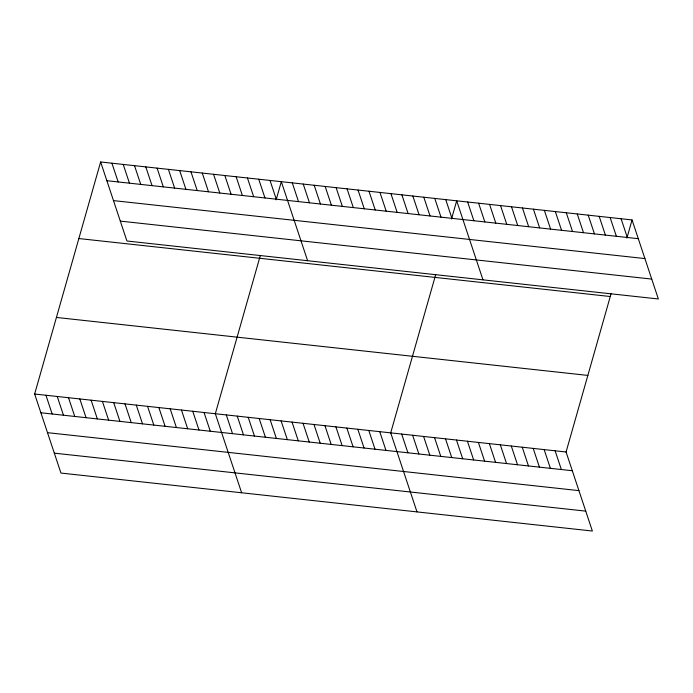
<?xml version="1.0" encoding="UTF-8"?>
<svg xmlns="http://www.w3.org/2000/svg" width="693" height="693" viewBox="0 0 693 693"><rect width="100%" height="100%" fill="white"/><g stroke="black" fill="none" stroke-linecap="round" stroke-linejoin="round"><path stroke-width="1.04" d="M611.096 293.641L566.077 451.992L592.368 531.029L60.941 473.059L34.65 394.022L100.632 161.971L632.059 219.941L658.35 298.978L126.923 241.008L100.632 161.971M260.36 255.388L215.332 413.73L241.632 492.775M276.143 199.861L281.315 181.679L307.605 260.715M435.732 274.515L390.705 432.865L416.995 511.902M451.515 218.997L456.687 200.805L482.978 279.851M626.888 238.123L632.059 219.941M106.861 180.708L638.288 238.678M113.479 200.606L644.906 258.576M120.305 221.11L651.732 279.08M78.855 238.548L610.282 296.517M56.419 317.446L587.855 375.415M34.65 394.022L566.077 451.992M40.887 412.759L572.314 470.729M47.505 432.657L578.932 490.627M54.323 453.161L585.75 511.131M621.093 218.745L627.33 237.482M610.135 217.55L616.372 236.287M599.176 216.346L605.405 235.092M588.21 215.151L594.447 233.896M577.252 213.955L583.489 232.692M566.294 212.76L572.522 231.497M555.336 211.564L561.564 230.301M544.369 210.369L550.606 229.106M533.411 209.173L539.648 227.91M522.453 207.978L528.681 226.715M511.486 206.783L517.723 225.52M500.528 205.587L506.765 224.324M489.57 204.392L495.798 223.129M478.603 203.196L484.84 221.933M555.119 450.796L561.347 469.533M467.645 202.001L473.882 220.738M544.152 449.601L550.389 468.338M533.194 448.406L539.431 467.143M445.729 199.61L451.957 218.347M522.236 447.21L528.464 465.947M434.762 198.415L440.999 217.152M511.278 446.015L517.506 464.752M423.804 197.219L430.032 215.956M500.311 444.819L506.548 463.556M412.846 196.024L419.074 214.761M489.353 443.624L495.582 462.361M401.879 194.828L408.116 213.565M478.395 442.429L484.624 461.166M390.921 193.633L397.158 212.37M467.428 441.233L473.665 459.97M379.963 192.437L386.192 211.174M456.47 440.038L462.707 458.775M368.997 191.242L375.234 209.979M445.512 438.842L451.741 457.579M358.038 190.047L364.275 208.784M434.546 437.647L440.783 456.384M347.08 188.851L353.309 207.588M423.588 436.451L429.825 455.188M336.122 187.656L342.351 206.393M412.63 435.256L418.858 453.993M325.156 186.46L331.393 205.197M401.663 434.061L407.9 452.798M314.198 185.265L320.426 204.002M303.239 184.069L309.468 202.806M379.747 431.67L385.975 450.407M292.273 182.874L298.51 201.611M368.789 430.474L375.017 449.211M357.822 429.27L364.059 448.016M270.019 180.449L276.256 199.186M346.864 428.075L353.101 446.82M258.732 179.218L264.96 197.955M335.906 426.879L342.134 445.616M247.436 177.98L253.673 196.717M324.939 425.684L331.176 444.421M236.14 176.75L242.377 195.487M313.981 424.488L320.218 443.225M224.853 175.52L231.081 194.257M303.023 423.293L309.251 442.03M213.557 174.289L219.794 193.026M292.056 422.098L298.293 440.835M202.261 173.059L208.498 191.796M281.098 420.902L287.335 439.639M190.973 171.821L197.202 190.558M270.14 419.707L276.368 438.444M179.678 170.591L185.915 189.328M259.182 418.511L265.41 437.248M168.39 169.361L174.619 188.098M248.215 417.316L254.452 436.053M157.094 168.13L163.323 186.867M237.257 416.121L243.486 434.857M145.799 166.9L152.036 185.637M226.299 414.925L232.527 433.662M134.511 165.662L140.74 184.399M123.215 164.432L129.452 183.169M204.045 412.5L210.274 431.237M111.919 163.202L118.156 181.938M192.749 411.27L198.986 430.006M181.453 410.039L187.69 428.776M170.166 408.801L176.394 427.538M158.87 407.571L165.107 426.308M147.574 406.341L153.811 425.078M136.287 405.11L142.515 423.847M124.991 403.88L131.228 422.617M113.704 402.642L119.932 421.379M102.408 401.412L108.636 420.149M91.112 400.182L97.349 418.918M79.825 398.951L86.053 417.688M68.529 397.721L74.757 416.458M57.233 396.483L63.47 415.22M45.946 395.253L52.174 413.99"/></g></svg>
